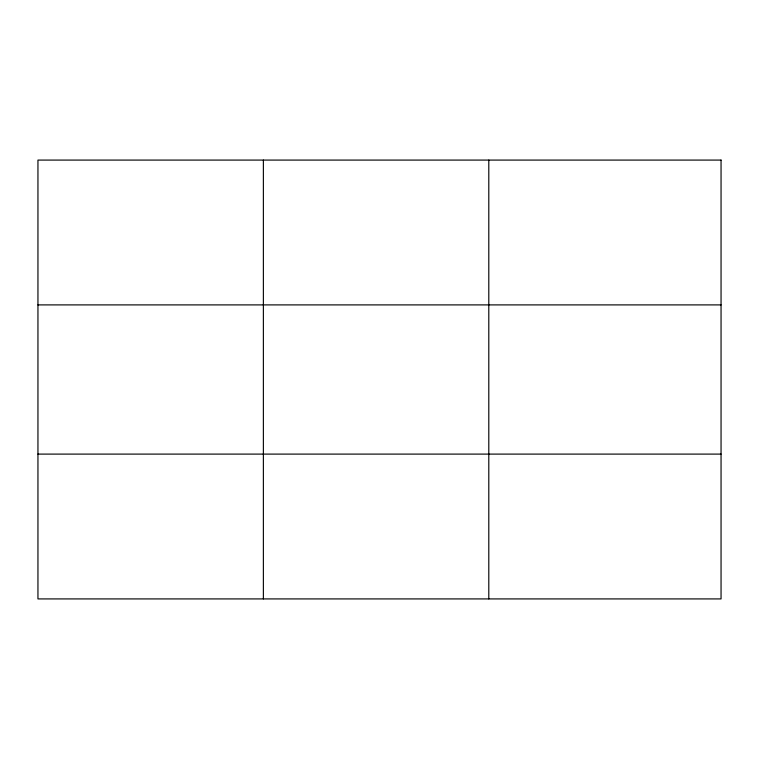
<?xml version="1.0" encoding="UTF-8"?>
<svg xmlns="http://www.w3.org/2000/svg" width="759" height="759" viewBox="0 0 759 759"><rect width="100%" height="100%" fill="white"/><g stroke="black" fill="none" stroke-linecap="round" stroke-linejoin="round"><path stroke-width="1.14" d="M263.373 160.083L263.373 598.917M488.796 160.083L488.796 598.917M37.95 304.9L721.05 304.9M37.95 454.1L721.05 454.1M721.05 160.083L721.05 598.917L37.95 598.917L37.95 160.083L721.05 160.083"/></g></svg>
